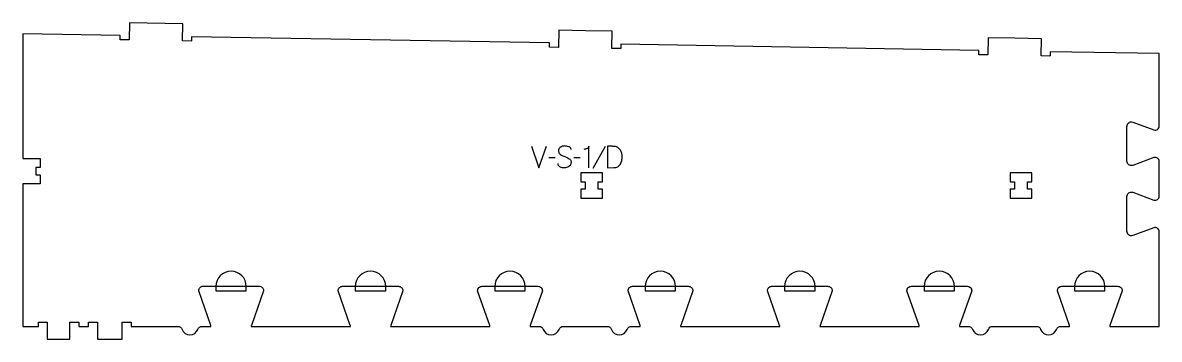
# Model space of a CAD drawing. Extents: x 0 to 1588, y 0 to 442.
import ezdxf

# ---------------------------------------------------------------- set-up
doc = ezdxf.new("R2010")
doc.units = 0
for name, color, linetype in [('1_ANYTOOL_1MMDEEP_LABELS_S', 2, 'CONTINUOUS'), ('3_ANYTOOL_CUTTHROUGH_INSID', 4, 'CONTINUOUS'), ('4_ANYTOOL_CUTTHROUGH_OUTSI', 5, 'CONTINUOUS'), ('5_ANYTOOL_HALF_MILL_9MM_IN', 3, 'CONTINUOUS')]:
    doc.layers.add(name, color=color, linetype=linetype)

msp = doc.modelspace()

# ---------------------------------------------------------------- linework, layer by layer
at = {"layer": '1_ANYTOOL_1MMDEEP_LABELS_S'}
for p, q in [((813.975353, 269.097926), (796.789639, 238.326498)), ((744.075353, 253.455069), (735.289639, 253.369355)), ((779.132496, 253.455069), (770.346781, 253.369355))]:
    msp.add_line(p, q, dxfattribs=at)
msp.add_lwpolyline([(710.946781, 269.569355), (721.31821, 239.569355), (731.861067, 269.569355)], dxfattribs=at)
for points in [[(766.31821, 264.983641, 0.071867), (766.125097, 266.320247, 0.100684), (765.498567, 267.501498, 0.047558), (765.024014, 267.977948, 0.038563), (764.474014, 268.366676, 0.037928), (763.776826, 268.714144, 0.026634), (763.039639, 268.969355, 0.028461), (760.016305, 269.655338, 0.041577), (756.932496, 269.912212, 0.036938), (755.430136, 269.801072, 0.041531), (753.964639, 269.456855, 0.041583), (752.587262, 268.879646, 0.038125), (751.31821, 268.090783, 0.057611), (750.248057, 267.098879, 0.065808), (749.453924, 265.878283, 0.06469), (748.976428, 264.418729, 0.046778), (748.832496, 262.883641, 0.052235), (748.994852, 261.333798, 0.075448), (749.539639, 259.883641, 0.076671), (750.45573, 258.710588, 0.061023), (751.661067, 257.826498, 0.021951), (754.689921, 256.299152, 0.018213), (757.832496, 255.019355, -0.02405), (760.93398, 253.713893, -0.02981), (763.875353, 252.083641, -0.068439), (765.016655, 251.11771, -0.079282), (765.825353, 249.865783, -0.076308), (766.250353, 248.287101, -0.047772), (766.275353, 246.640783, -0.046243), (765.982118, 244.959824, -0.06359), (765.332496, 243.388998, -0.064671), (764.359672, 242.104809, -0.057073), (763.103924, 241.090783, -0.067522), (760.135616, 239.727873, -0.070793), (756.911067, 239.226498, -0.064027), (753.772052, 239.589013, -0.070447), (750.846781, 240.769355, -0.054374), (749.688364, 241.618988, -0.074742), (748.789639, 242.730069, -0.075199), (748.266631, 244.036448, -0.057737), (748.103924, 245.440783)], [(791.261067, 239.569355), (791.261067, 269.612212, -0.057478), (790.997044, 268.519244, -0.075801), (790.457496, 267.538998, -0.075474), (789.642043, 266.755123, -0.055107), (788.646781, 266.205069, -0.039607), (786.504541, 265.505557, -0.05918), (784.275353, 265.240783)]]:
    msp.add_lwpolyline(points, format="xyb", dxfattribs=at)
msp.add_lwpolyline([(817.403924, 269.569355), (817.403924, 239.569355), (825.932496, 239.655069, 0.046402), (828.83887, 239.963245, 0.07465), (831.56821, 240.951498, 0.077785), (833.651195, 242.54052, 0.06915), (835.189639, 244.669355, 0.029998), (836.327164, 247.164671, 0.031416), (837.150353, 249.780069, 0.031395), (837.642997, 252.497392, 0.029153), (837.803924, 255.255069, 0.03275), (837.651444, 257.580491, 0.035889), (837.182496, 259.862212, 0.03592), (836.397637, 262.03758, 0.033706), (835.31821, 264.083641, 0.042675), (833.759727, 266.173392, 0.065683), (831.798567, 267.871141, 0.068103), (829.700841, 268.875048, 0.065471), (827.411067, 269.290783, 0.005437), (822.408946, 269.480838, 0.00471)], format="xyb", close=True, dxfattribs=at)
at = {"layer": '3_ANYTOOL_CUTTHROUGH_INSID'}
for points in [[(786.063375, 196.956388), (810.313375, 196.956388), (810.313375, 209.456388), (804.313375, 209.456388), (804.313375, 219.956388), (810.313375, 219.956388), (810.313375, 232.456388), (779.813375, 232.456388), (779.813375, 219.956388), (785.813375, 219.956388), (785.813375, 209.456388), (779.813375, 209.456388), (779.813375, 196.956388)], [(1386.063375, 196.956388), (1410.313375, 196.956388), (1410.313375, 209.456388), (1404.313375, 209.456388), (1404.313375, 219.956388), (1410.313375, 219.956388), (1410.313375, 232.456388), (1379.813375, 232.456388), (1379.813375, 219.956388), (1385.813375, 219.956388), (1385.813375, 209.456388), (1379.813375, 209.456388), (1379.813375, 196.956388)]]:
    msp.add_lwpolyline(points, close=True, dxfattribs=at)
at = {"layer": '4_ANYTOOL_CUTTHROUGH_OUTSI'}
msp.add_lwpolyline([(136.288239, 424.268669), (0, 426.648031), (0.170406, 252.456388), (23.959538, 252.456388, -0.414214), (24.209538, 252.206388), (24.209538, 240.206388, -0.414214), (23.959538, 239.956388), (18.209538, 239.956388), (18.209538, 229.456388), (23.959538, 229.456388, -0.414214), (24.209538, 229.206388), (24.209538, 217.206388, -0.414214), (23.959538, 216.956388), (0.209668, 216.956388), (0.312851, 17.999967), (21.812585, 18), (21.812585, 23.75, -0.414214), (22.062585, 24), (34.062585, 24, -0.414214), (34.312585, 23.75), (34.312585, 0), (65.900585, 0), (65.900585, 23.75, -0.414214), (66.150585, 24), (78.150585, 24, -0.414214), (78.400585, 23.75), (78.400585, 18), (91.812585, 18), (91.812585, 23.75, -0.414214), (92.062585, 24), (104.062585, 24, -0.414214), (104.312585, 23.75), (104.312585, 0), (138.812585, 0), (138.812585, 23.75, -0.414214), (139.062585, 24), (151.062585, 24, -0.414214), (151.312585, 23.75), (151.312585, 18), (216.717022, 18, -0.317837), (222.609579, 13.833333, 0.707107), (244.765591, 13.833333, -0.317837), (250.657698, 17.999999), (263.057722, 18.044585, 0.06145), (262.822771, 19.440372), (245.927238, 67.712914, -0.084368), (245.913202, 67.795502, -0.414214), (252.163202, 74.045502), (330.163202, 74.045502, -0.414214), (336.413202, 67.795502, -0.084368), (336.399167, 67.712914), (319.500054, 19.429307, 0.060861), (319.268885, 18.045418), (457.957578, 18.000016, 0.061503), (457.722944, 19.394803), (440.827411, 67.667345, -0.084368), (440.813375, 67.749933, -0.414214), (447.063375, 73.999933), (525.063375, 73.999933, -0.414214), (531.313375, 67.749933, -0.084368), (531.29934, 67.667345), (514.400227, 19.383738, 0.0608), (514.168896, 17.999933), (652.857854, 17.999933, 0.06141), (652.622944, 19.394803), (635.727411, 67.667345, -0.084368), (635.713375, 67.749933, -0.414214), (641.963375, 73.999933), (719.963375, 73.999933, -0.414214), (726.213375, 67.749933, -0.084368), (726.19934, 67.667345), (709.300227, 19.383738, 0.060723), (709.068684, 17.999967), (721.467022, 18, -0.317837), (727.359579, 13.833333, 0.707107), (749.515591, 13.833333, -0.317837), (755.408148, 18), (768.062981, 17.999966), (786.063375, 17.999933), (804.063375, 17.999966), (816.717022, 18, -0.317837), (822.609579, 13.833333, 0.707107), (844.765591, 13.833333, -0.317837), (850.658148, 18), (863.057567, 17.999967, 0.06151), (862.822944, 19.394803), (845.927411, 67.667345, -0.084368), (845.913375, 67.749933, -0.414214), (852.163375, 73.999933), (930.163375, 73.999933, -0.414214), (936.413375, 67.749933, -0.084368), (936.39934, 67.667345), (919.500227, 19.383738, 0.0608), (919.268897, 17.999933), (1057.957854, 17.999933, 0.06141), (1057.722944, 19.394803), (1040.827411, 67.667345, -0.084368), (1040.813375, 67.749933, -0.414214), (1047.063375, 73.999933), (1125.063375, 73.999933, -0.414214), (1131.313375, 67.749933, -0.084368), (1131.29934, 67.667345), (1114.400227, 19.383738, 0.0608), (1114.168897, 17.999933), (1252.857854, 17.999933, 0.06141), (1252.622944, 19.394803), (1235.727411, 67.667345, -0.084368), (1235.713375, 67.749933, -0.414214), (1241.963375, 73.999933), (1319.963375, 73.999933, -0.414214), (1326.213375, 67.749933, -0.084368), (1326.19934, 67.667345), (1309.300227, 19.383738, 0.060723), (1309.068684, 17.999967), (1321.467022, 18, -0.317837), (1327.359579, 13.833333, 0.707107), (1349.515591, 13.833333, -0.317837), (1355.408148, 18), (1368.062981, 17.999966), (1386.063375, 17.999933), (1404.063178, 17.999966), (1416.717417, 18, -0.317837), (1422.609974, 13.833333, 0.707107), (1444.765987, 13.833333, -0.317837), (1450.658543, 18), (1463.057853, 17.999967, 0.061409), (1462.822944, 19.394803), (1445.927411, 67.667345, -0.084368), (1445.913375, 67.749933, -0.414214), (1452.163375, 73.999933), (1530.163375, 73.999933, -0.414214), (1536.413375, 67.749933, -0.084368), (1536.39934, 67.667345), (1519.500227, 19.383738, 0.0608), (1519.268897, 17.999933), (1588.363375, 17.999933), (1588.363375, 150.29532, 0.237079), (1586.045726, 154.908504, 0.237104), (1580.961209, 155.802593), (1551.200008, 144.807994, -0.015604), (1551.185212, 144.803047, -0.237079), (1545.658472, 145.775131, -0.237079), (1543.139288, 150.789463), (1543.139744, 199.295547, -0.237079), (1545.658928, 204.309877, -0.237077), (1551.185522, 205.281961, -0.015611), (1551.200323, 205.277012), (1580.975997, 194.277029, 0.236337), (1586.045726, 195.176051, 0.237079), (1588.363375, 199.789235), (1588.363375, 248.295235, 0.237079), (1586.045726, 252.90842, 0.237104), (1580.961209, 253.802508), (1551.200008, 242.807909, -0.015604), (1551.185212, 242.802963, -0.237079), (1545.658472, 243.775046, -0.237079), (1543.139288, 248.789378), (1543.139744, 297.295463, -0.237079), (1545.658928, 302.309792, -0.237077), (1551.185522, 303.281876, -0.015611), (1551.200323, 303.276927), (1580.975997, 292.276945, 0.236337), (1586.045726, 293.175966, 0.237079), (1588.363376, 297.788799), (1588.078646, 398.923834), (1435.773082, 401.582769), (1435.672747, 395.833646, -0.414214), (1435.418423, 395.588046), (1423.42025, 395.79744, -0.414214), (1423.17465, 396.051765), (1423.589078, 419.798236), (1386.344751, 420.448351), (1349.100425, 421.09844), (1348.685999, 397.352091, -0.414214), (1348.431675, 397.106492), (1336.433502, 397.315886, -0.414214), (1336.187902, 397.570211), (1336.288239, 403.31944), (835.773082, 412.057383), (835.672747, 406.30826, -0.414214), (835.418423, 406.06266), (823.42025, 406.272055, -0.414214), (823.17465, 406.526379), (823.589078, 430.27285), (786.344751, 430.922965), (749.100425, 431.573055), (748.685999, 407.826706, -0.414214), (748.431675, 407.581106), (736.433502, 407.7905, -0.414214), (736.187902, 408.044825), (736.288239, 413.794055), (235.773082, 422.531997), (235.672747, 416.782874, -0.414214), (235.418423, 416.537275), (223.42025, 416.746669, -0.414214), (223.17465, 417.000993), (223.589078, 440.747465), (149.100425, 442.047669), (148.685999, 418.30132, -0.414214), (148.431675, 418.05572), (136.433502, 418.265115, -0.414214), (136.187902, 418.519439)], format="xyb", close=True, dxfattribs=at)
at = {"layer": '5_ANYTOOL_HALF_MILL_9MM_IN'}
for points in [[(312.413598, 73.545502, 0.000271), (312.413529, 73.670773, 0.000271), (312.413325, 73.796044, 0.997832), (269.913425, 73.796044, 0.000271), (269.913222, 73.670774, 0.000271), (269.913153, 73.545502), (269.913289, 70.545502), (269.913425, 67.545502), (312.413326, 67.545502)], [(507.313373, 73.759933, 0.999765), (464.813375, 73.749933), (464.813375, 67.499933), (507.313375, 67.499933)], [(702.213373, 73.759933, 0.999765), (659.713375, 73.749933), (659.713375, 67.499933), (702.213375, 67.499933)], [(912.413373, 73.759933, 0.999765), (869.913375, 73.749933), (869.913375, 67.499933), (912.413375, 67.499933)], [(1107.313373, 73.759933, 0.999765), (1064.813375, 73.749933), (1064.813375, 67.499933), (1107.313375, 67.499933)], [(1302.213373, 73.759933, 0.999765), (1259.713375, 73.749933), (1259.713375, 67.499933), (1302.213375, 67.499933)], [(1512.413373, 73.759933, 0.999765), (1469.913375, 73.749933), (1469.913375, 67.499933), (1512.413375, 67.499933)]]:
    msp.add_lwpolyline(points, format="xyb", close=True, dxfattribs=at)

doc.saveas('drawing.dxf')
